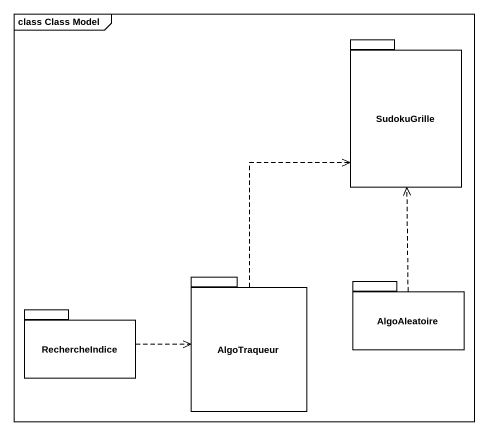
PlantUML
@startuml
mainframe class Class Model
package SudokuGrille {
}
package AlgoTraqueur {
}
package AlgoAleatoire {
}
package RechercheIndice {
}
AlgoTraqueur .up.> SudokuGrille
AlgoAleatoire .up.> SudokuGrille
RechercheIndice .right.> AlgoTraqueur
@enduml
